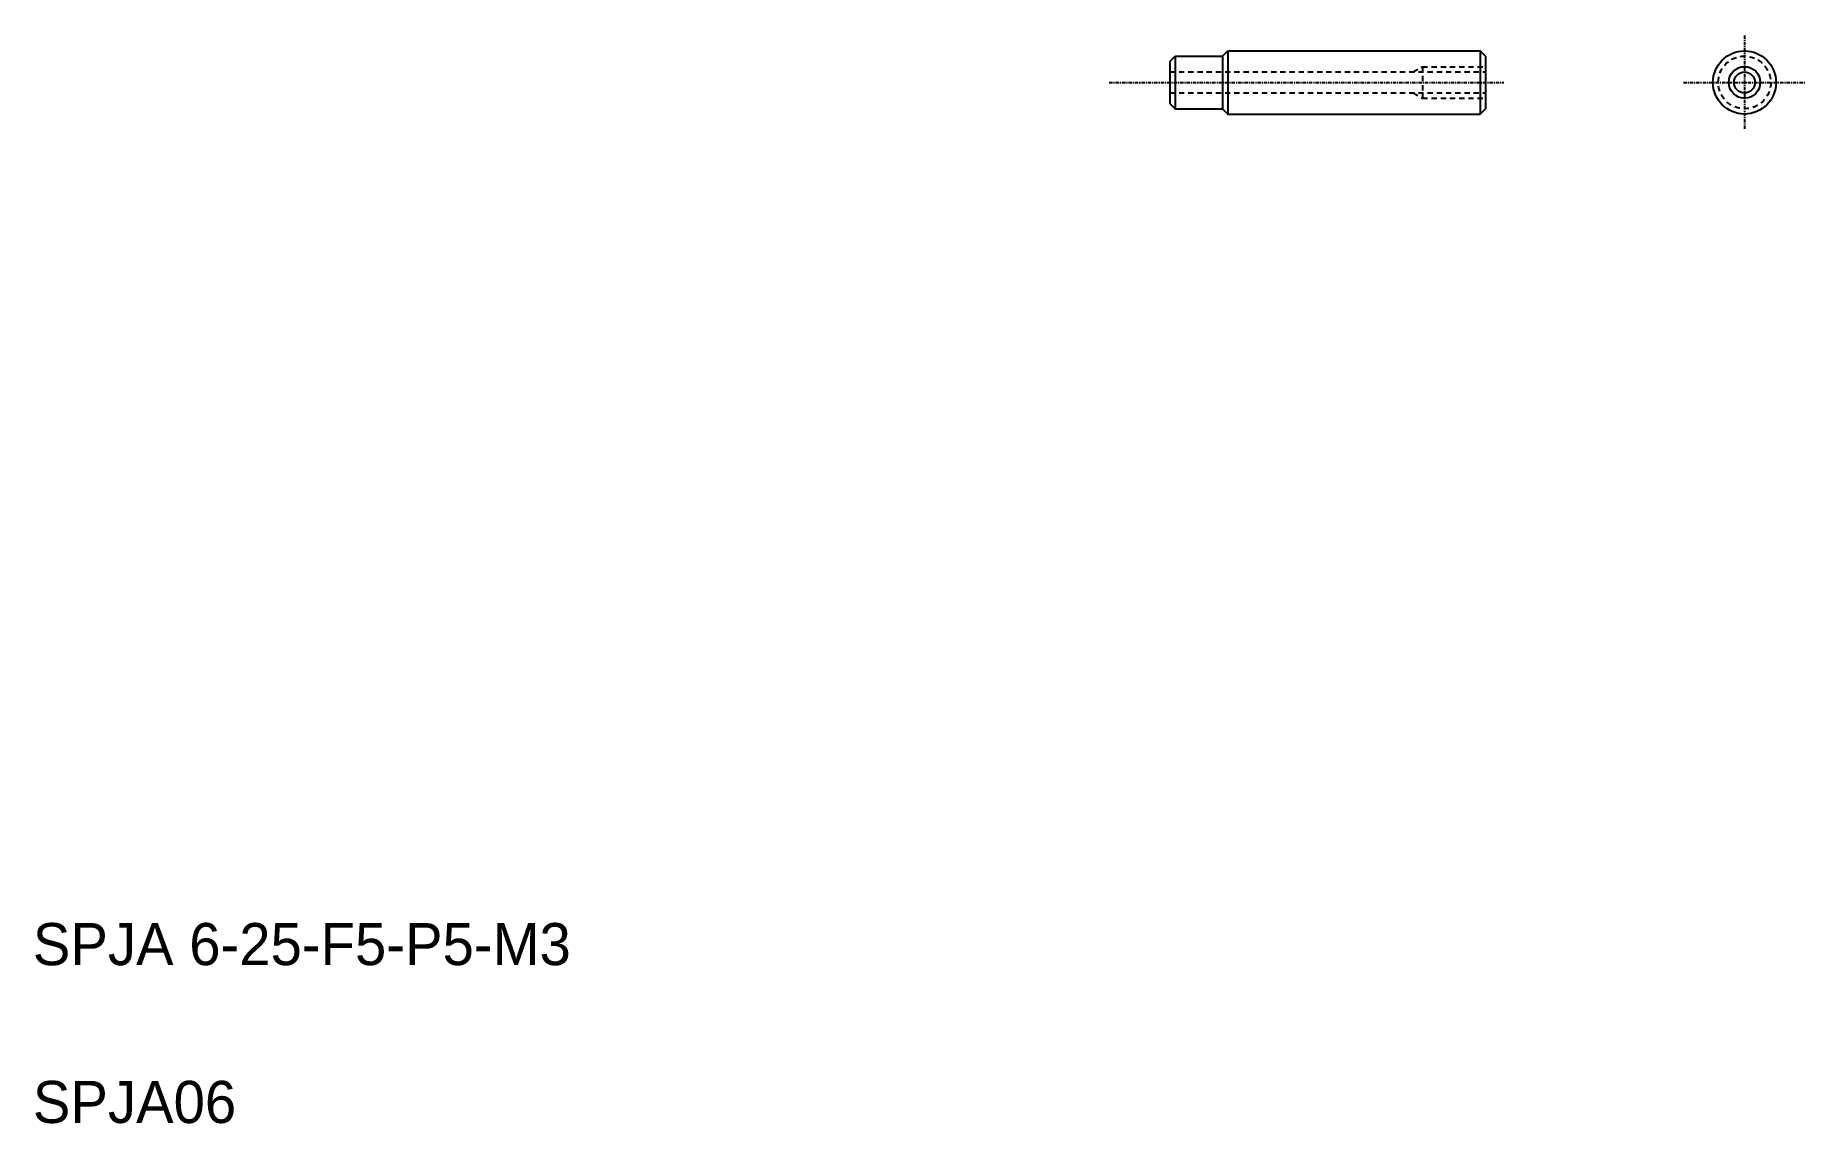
# Model space of a CAD drawing. Extents: x 10 to 178, y 10 to 113.
import ezdxf

# ---------------------------------------------------------------- set-up
doc = ezdxf.new("R2010")
doc.units = 0
doc.header["$LTSCALE"] = 0.25
doc.linetypes.add('CENTER', pattern=[2, 1.25, -0.25, 0.25, -0.25])
doc.linetypes.add('DASHED', pattern=[3.5, 2, -1.5])
doc.layers.get('0').update_dxf_attribs({"linetype": 'CONTINUOUS'})
doc.layers.add('CENTER', color=1, linetype='CENTER')

msp = doc.modelspace()

# ---------------------------------------------------------------- linework, layer by layer
for p, q in [((118.06, 110.87), (118.56, 111.37)), ((118.56, 111.37), (118.56, 106.37)), ((123.06, 111.37), (123.56, 111.87)), ((123.06, 111.37), (123.06, 106.37)), ((123.56, 111.87), (147.56, 111.87)), ((123.56, 111.87), (123.56, 105.87)), ((129.56, 111.87), (129.56, 111.88)), ((135.56, 111.87), (135.56, 111.87)), ((147.56, 111.87), (147.56, 105.87)), ((148.06, 111.37), (147.56, 111.87)), ((148.06, 111.37), (148.06, 106.37)), ((118.06, 110.87), (118.06, 106.87)), ((118.06, 106.87), (118.56, 106.37)), ((123.06, 106.37), (123.56, 105.87)), ((147.56, 105.87), (148.06, 106.37)), ((123.56, 105.87), (147.56, 105.87))]:
    msp.add_line(p, q)
at = {"color": 7, "linetype": 'CONTINUOUS'}
for p, q in [((118.56, 111.37), (123.06, 111.37)), ((118.56, 106.37), (123.06, 106.37))]:
    msp.add_line(p, q, dxfattribs=at)
at = {"color": 3, "linetype": 'DASHED'}
for p, q in [((118.06, 109.87), (148.06, 109.87)), ((141.2, 109.87), (142.06, 110.37)), ((142.06, 110.37), (148.06, 110.37)), ((142.06, 110.37), (142.06, 107.37)), ((118.06, 107.87), (148.06, 107.87)), ((141.2, 107.87), (142.06, 107.37)), ((142.06, 107.37), (148.06, 107.37))]:
    msp.add_line(p, q, dxfattribs=at)
msp.add_circle((172.68, 108.87), 3)
msp.add_circle((172.68, 108.87), 2.5, dxfattribs=at)
at = {"color": 3}
msp.add_circle((172.68, 108.87), 1.5, dxfattribs=at)
at = {"color": 7, "linetype": 'CONTINUOUS'}
msp.add_circle((172.68, 108.87), 1, dxfattribs=at)
at = {"layer": 'CENTER', "color": 1, "linetype": 'CENTER'}
for p, q in [((172.68, 113.34), (172.68, 104.41)), ((112.3, 108.87), (149.82, 108.87)), ((166.87, 108.87), (178.49, 108.87))]:
    msp.add_line(p, q, dxfattribs=at)

# ---------------------------------------------------------------- texts
for s, p in [('SPJA 6-25-F5-P5-M3', (10, 25)), ('SPJA06', (10, 10))]:
    msp.add_text(s, height=4).set_placement(p)

doc.saveas('drawing.dxf')
